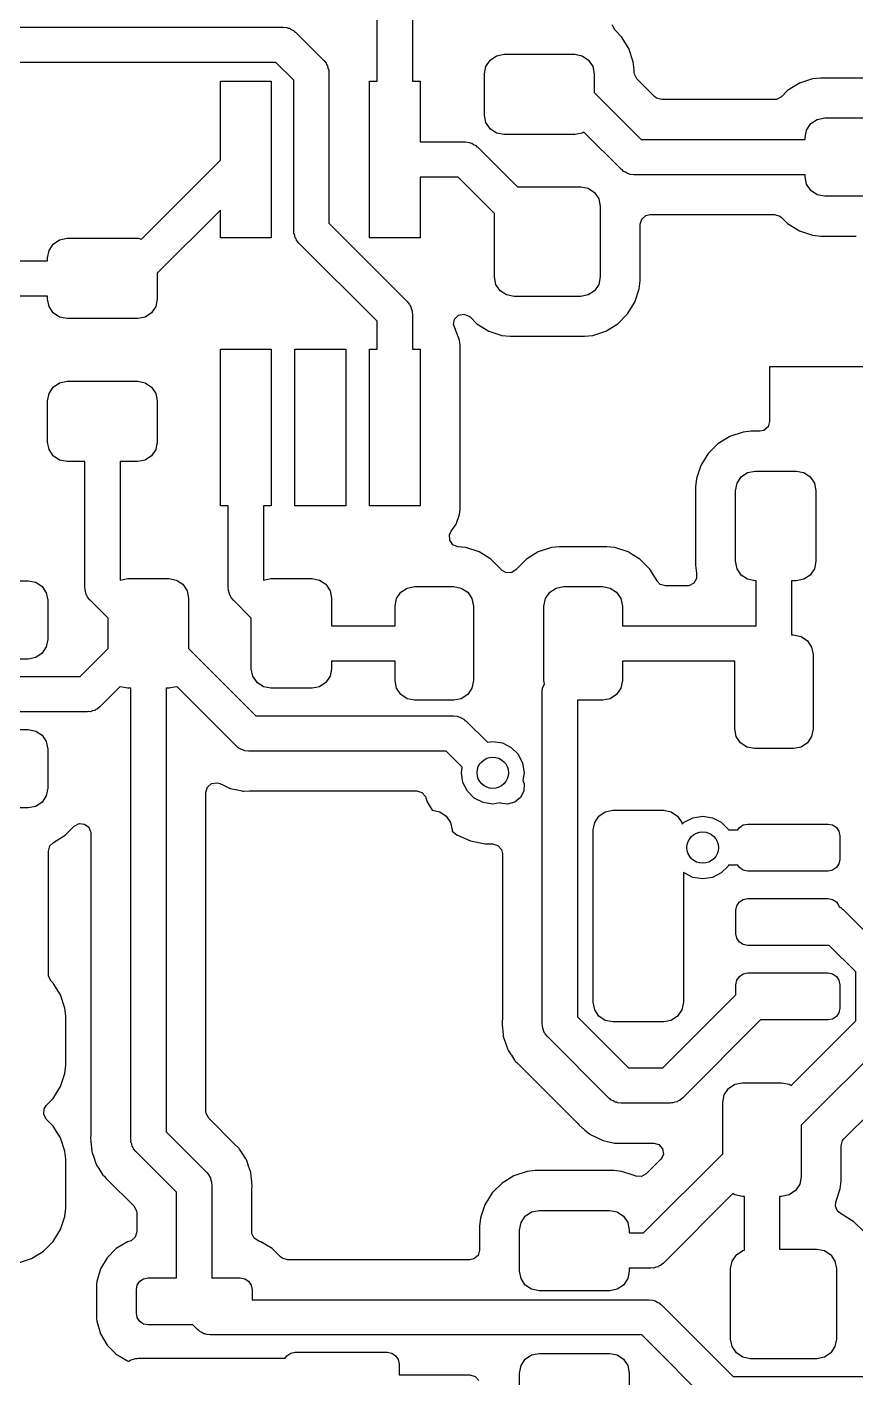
# Model space of a CAD drawing. Extents: x 0.23 to 2.97, y 0.23 to 2.17.
# Drawn here: x 1.662 to 2.078, y 0.787 to 1.466 of the extents above; entities that cross this region are included whole.
import ezdxf

# ---------------------------------------------------------------- set-up
doc = ezdxf.new("R2010")
doc.units = 0
doc.header["$MEASUREMENT"] = 0
doc.layers.add('BLACK', color=7, linetype='CONTINUOUS')

msp = doc.modelspace()

# ---------------------------------------------------------------- linework, layer by layer
at = {"layer": 'BLACK', "linetype": 'CONTINUOUS'}
for p, q in [((1.83795, 1.43842), (1.83795, 1.47518)), ((1.85567, 1.47558), (1.85567, 1.43842)), ((1.58516, 1.46563), (1.79076, 1.46563)), ((1.79076, 1.46563), (1.7926, 1.46544)), ((1.7926, 1.46544), (1.79324, 1.46516)), ((1.79324, 1.46516), (1.79393, 1.46505)), ((1.95722, 1.46427), (1.9559, 1.46669)), ((1.79393, 1.46505), (1.7949, 1.46441)), ((1.7949, 1.46441), (1.79596, 1.46394)), ((1.79596, 1.46394), (1.79643, 1.46342)), ((1.79643, 1.46342), (1.79702, 1.46304)), ((1.79702, 1.46304), (1.81115, 1.44891)), ((1.96071, 1.46078), (1.95722, 1.46427)), ((1.96437, 1.45484), (1.96071, 1.46078)), ((1.89793, 1.45123), (1.90169, 1.45198)), ((1.90169, 1.45198), (1.93713, 1.45198)), ((1.93713, 1.45198), (1.94089, 1.45123)), ((1.96657, 1.44821), (1.96437, 1.45484)), ((1.78709, 1.44792), (1.58883, 1.44792)), ((1.79603, 1.43897), (1.78709, 1.44792)), ((1.81115, 1.44891), (1.81232, 1.44747)), ((1.81232, 1.44747), (1.81257, 1.44681)), ((1.81257, 1.44681), (1.81298, 1.44624)), ((1.81298, 1.44624), (1.81322, 1.44511)), ((1.81322, 1.44511), (1.81364, 1.44403)), ((1.89185, 1.44213), (1.8926, 1.4459)), ((1.8926, 1.4459), (1.89473, 1.44909)), ((1.89473, 1.44909), (1.89793, 1.45123)), ((1.94089, 1.45123), (1.94409, 1.44909)), ((1.94409, 1.44909), (1.94622, 1.4459)), ((1.94622, 1.4459), (1.94697, 1.44213)), ((1.96685, 1.44544), (1.96657, 1.44821)), ((1.96699, 1.44412), (1.96685, 1.44544)), ((1.75921, 1.39878), (1.75921, 1.43842)), ((1.75921, 1.43842), (1.7848, 1.43842)), ((1.7848, 1.43842), (1.7848, 1.35968)), ((1.79603, 1.36341), (1.79603, 1.43897)), ((1.81364, 1.44403), (1.8136, 1.44333)), ((1.8136, 1.44333), (1.81375, 1.44264)), ((1.81375, 1.44264), (1.81375, 1.36708)), ((1.83402, 1.35968), (1.83402, 1.43842)), ((1.83402, 1.43842), (1.83795, 1.43842)), ((1.85567, 1.43842), (1.85961, 1.43842)), ((1.85961, 1.43842), (1.85961, 1.40791)), ((1.89185, 1.42146), (1.89185, 1.44213)), ((1.94697, 1.44213), (1.94697, 1.43271)), ((1.96699, 1.44303), (1.96699, 1.44412)), ((1.96699, 1.44412), (1.96699, 1.44412)), ((1.9671, 1.44199), (1.96699, 1.44303)), ((1.96842, 1.43958), (1.9671, 1.44199)), ((1.97736, 1.43063), (1.96842, 1.43958)), ((2.05663, 1.43961), (2.05, 1.43741)), ((2.06072, 1.44003), (2.05663, 1.43961)), ((2.1021, 1.44003), (2.06072, 1.44003)), ((2.06072, 1.44003), (2.06072, 1.44003)), ((1.94697, 1.43271), (1.9705, 1.40918)), ((2.04406, 1.43375), (2.04094, 1.43063)), ((2.05, 1.43741), (2.04406, 1.43375)), ((2.05, 1.43741), (2.05, 1.43741)), ((1.97818, 1.42998), (1.97736, 1.43063)), ((1.98081, 1.4292), (1.97818, 1.42998)), ((2.03749, 1.4292), (1.98081, 1.4292)), ((2.03853, 1.42931), (2.03749, 1.4292)), ((2.04094, 1.43063), (2.03853, 1.42931)), ((1.8926, 1.4177), (1.89185, 1.42146)), ((1.89473, 1.4145), (1.8926, 1.4177)), ((2.05575, 1.41713), (2.05894, 1.41926)), ((2.05894, 1.41926), (2.06271, 1.42001)), ((2.06271, 1.42001), (2.10011, 1.42001)), ((1.89793, 1.41237), (1.89473, 1.4145)), ((1.90169, 1.41162), (1.89793, 1.41237)), ((1.93713, 1.41162), (1.90169, 1.41162)), ((1.94089, 1.41237), (1.93713, 1.41162)), ((1.94171, 1.41292), (1.94089, 1.41237)), ((1.96057, 1.39406), (1.94171, 1.41292)), ((2.05287, 1.41017), (2.05362, 1.41393)), ((2.05362, 1.41393), (2.05575, 1.41713)), ((1.85961, 1.40791), (1.88224, 1.40791)), ((1.88224, 1.40791), (1.88408, 1.40771)), ((1.88408, 1.40771), (1.88472, 1.40743)), ((1.88472, 1.40743), (1.88541, 1.40732)), ((1.88541, 1.40732), (1.88638, 1.40669)), ((1.88638, 1.40669), (1.88744, 1.40621)), ((1.88744, 1.40621), (1.88791, 1.40569)), ((1.88791, 1.40569), (1.8885, 1.40531)), ((1.8885, 1.40531), (1.90838, 1.38543)), ((1.9705, 1.40918), (2.05287, 1.40918)), ((2.05287, 1.40918), (2.05287, 1.41017)), ((1.71959, 1.35916), (1.75921, 1.39878)), ((1.96115, 1.39368), (1.96057, 1.39406)), ((1.96162, 1.39316), (1.96115, 1.39368)), ((1.96268, 1.39268), (1.96162, 1.39316)), ((1.96366, 1.39205), (1.96268, 1.39268)), ((1.96435, 1.39194), (1.96366, 1.39205)), ((1.96499, 1.39166), (1.96435, 1.39194)), ((1.96683, 1.39146), (1.96499, 1.39166)), ((2.05287, 1.39146), (1.96683, 1.39146)), ((2.05287, 1.39048), (2.05287, 1.39146)), ((2.05362, 1.38671), (2.05287, 1.39048)), ((1.87857, 1.39019), (1.85961, 1.39019)), ((1.85961, 1.39019), (1.85961, 1.35968)), ((1.89683, 1.37192), (1.87857, 1.39019)), ((1.90838, 1.38543), (1.94014, 1.38543)), ((1.94014, 1.38543), (1.94391, 1.38468)), ((1.94391, 1.38468), (1.9471, 1.38255)), ((2.05575, 1.38352), (2.05362, 1.38671)), ((1.9471, 1.38255), (1.94924, 1.37936)), ((1.94924, 1.37936), (1.94998, 1.37559)), ((2.05894, 1.38139), (2.05575, 1.38352)), ((2.06271, 1.38064), (2.05894, 1.38139)), ((2.08857, 1.38064), (2.06271, 1.38064)), ((1.75921, 1.37372), (1.72756, 1.34207)), ((1.75921, 1.35968), (1.75921, 1.37372)), ((1.89683, 1.34016), (1.89683, 1.37192)), ((1.94998, 1.37559), (1.94998, 1.34016)), ((1.97078, 1.3692), (1.97286, 1.371)), ((1.97286, 1.371), (1.97489, 1.37144)), ((1.97489, 1.37144), (2.03749, 1.37144)), ((2.03749, 1.37144), (2.04013, 1.37067)), ((2.04013, 1.37067), (2.04094, 1.37001)), ((1.79618, 1.36272), (1.79603, 1.36341)), ((1.81375, 1.36708), (1.85307, 1.32775)), ((1.97, 1.36656), (1.97078, 1.3692)), ((1.97, 1.33817), (1.97, 1.36656)), ((2.04094, 1.37001), (2.04406, 1.3669)), ((2.04406, 1.3669), (2.05, 1.36323)), ((1.67319, 1.35345), (1.67532, 1.35664)), ((1.67532, 1.35664), (1.67852, 1.35878)), ((1.67852, 1.35878), (1.68228, 1.35953)), ((1.68228, 1.35953), (1.71772, 1.35953)), ((1.71772, 1.35953), (1.71959, 1.35916)), ((1.7848, 1.35968), (1.75921, 1.35968)), ((1.79614, 1.36202), (1.79618, 1.36272)), ((1.79656, 1.36094), (1.79614, 1.36202)), ((1.7968, 1.35981), (1.79656, 1.36094)), ((1.79721, 1.35924), (1.7968, 1.35981)), ((1.79746, 1.35858), (1.79721, 1.35924)), ((1.79863, 1.35715), (1.79746, 1.35858)), ((1.83795, 1.31782), (1.79863, 1.35715)), ((1.85961, 1.35968), (1.83402, 1.35968)), ((2.05, 1.36323), (2.05663, 1.36104)), ((2.05663, 1.36104), (2.06072, 1.36062)), ((2.06072, 1.36062), (2.0785, 1.36062)), ((1.67244, 1.34969), (1.67319, 1.35345)), ((1.64556, 1.34821), (1.67244, 1.34821)), ((1.67244, 1.34821), (1.67244, 1.34969)), ((1.72756, 1.34207), (1.72756, 1.32902)), ((1.89758, 1.33639), (1.89683, 1.34016)), ((1.89972, 1.3332), (1.89758, 1.33639)), ((1.94924, 1.33639), (1.9471, 1.3332)), ((1.94998, 1.34016), (1.94924, 1.33639)), ((1.96959, 1.33408), (1.97, 1.33817)), ((1.67244, 1.33049), (1.64556, 1.33049)), ((1.67244, 1.32902), (1.67244, 1.33049)), ((1.90291, 1.33106), (1.89972, 1.3332)), ((1.90668, 1.33031), (1.90291, 1.33106)), ((1.94014, 1.33031), (1.90668, 1.33031)), ((1.94391, 1.33106), (1.94014, 1.33031)), ((1.9471, 1.3332), (1.94391, 1.33106)), ((1.96739, 1.32745), (1.96959, 1.33408)), ((1.67319, 1.32525), (1.67244, 1.32902)), ((1.67532, 1.32206), (1.67319, 1.32525)), ((1.72681, 1.32525), (1.72468, 1.32206)), ((1.72756, 1.32902), (1.72681, 1.32525)), ((1.85307, 1.32775), (1.85424, 1.32631)), ((1.85424, 1.32631), (1.85449, 1.32566)), ((1.85449, 1.32566), (1.8549, 1.32509)), ((1.8549, 1.32509), (1.85514, 1.32396)), ((1.85514, 1.32396), (1.85556, 1.32287)), ((1.85556, 1.32287), (1.85552, 1.32217)), ((1.96373, 1.32151), (1.96739, 1.32745)), ((1.67852, 1.31992), (1.67532, 1.32206)), ((1.68228, 1.31917), (1.67852, 1.31992)), ((1.71772, 1.31917), (1.68228, 1.31917)), ((1.72148, 1.31992), (1.71772, 1.31917)), ((1.72468, 1.32206), (1.72148, 1.31992)), ((1.83795, 1.30377), (1.83795, 1.31782)), ((1.85552, 1.32217), (1.85567, 1.32149)), ((1.85567, 1.32149), (1.85567, 1.30377)), ((1.87627, 1.31621), (1.87685, 1.3189)), ((1.87723, 1.31363), (1.87627, 1.31621)), ((1.87685, 1.3189), (1.8788, 1.32085)), ((1.8788, 1.32085), (1.88149, 1.32143)), ((1.88149, 1.32143), (1.88406, 1.32047)), ((1.88406, 1.32047), (1.88459, 1.32001)), ((1.88459, 1.32001), (1.88803, 1.31657)), ((1.88803, 1.31657), (1.89397, 1.31291)), ((1.95285, 1.31291), (1.95879, 1.31657)), ((1.95879, 1.31657), (1.96373, 1.32151)), ((1.87736, 1.31346), (1.87723, 1.31363)), ((1.87793, 1.31192), (1.87736, 1.31346)), ((1.8791, 1.30878), (1.87793, 1.31192)), ((1.89397, 1.31291), (1.9006, 1.31071)), ((1.9006, 1.31071), (1.90469, 1.3103)), ((1.90469, 1.3103), (1.94213, 1.3103)), ((1.94213, 1.3103), (1.94622, 1.31071)), ((1.94622, 1.31071), (1.95285, 1.31291)), ((1.75921, 1.22503), (1.75921, 1.30377)), ((1.75921, 1.30377), (1.7848, 1.30377)), ((1.7848, 1.30377), (1.7848, 1.22503)), ((1.79661, 1.22503), (1.79661, 1.30377)), ((1.79661, 1.30377), (1.8222, 1.30377)), ((1.8222, 1.30377), (1.8222, 1.22503)), ((1.83402, 1.22503), (1.83402, 1.30377)), ((1.83402, 1.30377), (1.83795, 1.30377)), ((1.85567, 1.30377), (1.85961, 1.30377)), ((1.85961, 1.30377), (1.85961, 1.22503)), ((1.87937, 1.30807), (1.8791, 1.30878)), ((1.87944, 1.3074), (1.87937, 1.30807)), ((1.87963, 1.30569), (1.87944, 1.3074)), ((1.87963, 1.22312), (1.87963, 1.30569)), ((1.87963, 1.30569), (1.87963, 1.30569)), ((2.17, 1.295), (2.035, 1.295)), ((2.035, 1.295), (2.035, 1.26746)), ((1.67319, 1.2816), (1.67532, 1.28479)), ((1.67532, 1.28479), (1.67852, 1.28693)), ((1.67852, 1.28693), (1.68228, 1.28768)), ((1.68228, 1.28768), (1.71772, 1.28768)), ((1.71772, 1.28768), (1.72148, 1.28693)), ((1.72148, 1.28693), (1.72468, 1.28479)), ((1.72468, 1.28479), (1.72681, 1.2816)), ((1.67244, 1.27783), (1.67319, 1.2816)), ((1.67244, 1.25717), (1.67244, 1.27783)), ((1.72681, 1.2816), (1.72756, 1.27783)), ((1.72756, 1.27783), (1.72756, 1.25717)), ((2.02166, 1.26216), (2.01503, 1.25997)), ((2.02575, 1.26258), (2.02166, 1.26216)), ((2.03012, 1.26258), (2.02575, 1.26258)), ((2.02575, 1.26258), (2.02575, 1.26258)), ((2.03215, 1.26302), (2.03012, 1.26258)), ((2.03423, 1.26482), (2.03215, 1.26302)), ((2.035, 1.26746), (2.03423, 1.26482)), ((1.67319, 1.2534), (1.67244, 1.25717)), ((1.72756, 1.25717), (1.72681, 1.2534)), ((2.00909, 1.2563), (2.00416, 1.25136)), ((2.01503, 1.25997), (2.00909, 1.2563)), ((2.01503, 1.25997), (2.01503, 1.25997)), ((1.67532, 1.25021), (1.67319, 1.2534)), ((1.67852, 1.24807), (1.67532, 1.25021)), ((1.68228, 1.24732), (1.67852, 1.24807)), ((1.72148, 1.24807), (1.71772, 1.24732)), ((1.72468, 1.25021), (1.72148, 1.24807)), ((1.72681, 1.2534), (1.72468, 1.25021)), ((2.00416, 1.25136), (2.00049, 1.24542)), ((1.69114, 1.24732), (1.68228, 1.24732)), ((1.69114, 1.18407), (1.69114, 1.24732)), ((1.71772, 1.24732), (1.70886, 1.24732)), ((1.70886, 1.24732), (1.70886, 1.18774)), ((2.00049, 1.24542), (1.9983, 1.2388)), ((2.00049, 1.24542), (2.00049, 1.24542)), ((2.02078, 1.23968), (2.02397, 1.24181)), ((2.02397, 1.24181), (2.02774, 1.24256)), ((2.02774, 1.24256), (2.04841, 1.24256)), ((2.04841, 1.24256), (2.05218, 1.24181)), ((2.05218, 1.24181), (2.05537, 1.23968)), ((1.9983, 1.2388), (1.99788, 1.23471)), ((1.99788, 1.23471), (1.99788, 1.19529)), ((2.0179, 1.23272), (2.01865, 1.23648)), ((2.01865, 1.23648), (2.02078, 1.23968)), ((2.05537, 1.23968), (2.0575, 1.23648)), ((2.0575, 1.23648), (2.05825, 1.23272)), ((2.0179, 1.19728), (2.0179, 1.23272)), ((2.05825, 1.23272), (2.05825, 1.19728)), ((1.76315, 1.22503), (1.75921, 1.22503)), ((1.76315, 1.18392), (1.76315, 1.22503)), ((1.7848, 1.22503), (1.78087, 1.22503)), ((1.78087, 1.22503), (1.78087, 1.18782)), ((1.8222, 1.22503), (1.79661, 1.22503)), ((1.85961, 1.22503), (1.83402, 1.22503)), ((1.87937, 1.22073), (1.87953, 1.22226)), ((1.87953, 1.22226), (1.87963, 1.22312)), ((1.87963, 1.22312), (1.87963, 1.22312)), ((1.87511, 1.21234), (1.87736, 1.21534)), ((1.87736, 1.21534), (1.87757, 1.2159)), ((1.87736, 1.21534), (1.87736, 1.21534)), ((1.87757, 1.2159), (1.87937, 1.22073)), ((1.87428, 1.21059), (1.87511, 1.21234)), ((1.87439, 1.20784), (1.87428, 1.21059)), ((1.87598, 1.20559), (1.87439, 1.20784)), ((1.87852, 1.20455), (1.87598, 1.20559)), ((1.88252, 1.20415), (1.87852, 1.20455)), ((1.88915, 1.20195), (1.88252, 1.20415)), ((1.89127, 1.20064), (1.88915, 1.20195)), ((1.88915, 1.20195), (1.88915, 1.20195)), ((1.89509, 1.19828), (1.89127, 1.20064)), ((1.91885, 1.20195), (1.91291, 1.19828)), ((1.92548, 1.20415), (1.91885, 1.20195)), ((1.91885, 1.20195), (1.91885, 1.20195)), ((1.92957, 1.20456), (1.92548, 1.20415)), ((1.95323, 1.20456), (1.92957, 1.20456)), ((1.92957, 1.20456), (1.92957, 1.20456)), ((1.95732, 1.20415), (1.95323, 1.20456)), ((1.96395, 1.20195), (1.95732, 1.20415)), ((1.96608, 1.20064), (1.96395, 1.20195)), ((1.96395, 1.20195), (1.96395, 1.20195)), ((1.96989, 1.19828), (1.96608, 1.20064)), ((1.90002, 1.19335), (1.89509, 1.19828)), ((1.91291, 1.19828), (1.90798, 1.19335)), ((1.97483, 1.19335), (1.96989, 1.19828)), ((1.99788, 1.19529), (1.99788, 1.19529)), ((1.99788, 1.19529), (1.9983, 1.1912)), ((2.01865, 1.19352), (2.0179, 1.19728)), ((2.05825, 1.19728), (2.0575, 1.19352)), ((1.65286, 1.18751), (1.6627, 1.18751)), ((1.6627, 1.18751), (1.66647, 1.18676)), ((1.70886, 1.18774), (1.70897, 1.18781)), ((1.70886, 1.18774), (1.70886, 1.18774)), ((1.70897, 1.18781), (1.71274, 1.18856)), ((1.71274, 1.18856), (1.73341, 1.18856)), ((1.73341, 1.18856), (1.73718, 1.18781)), ((1.73718, 1.18781), (1.74037, 1.18568)), ((1.78087, 1.18782), (1.78459, 1.18856)), ((1.78459, 1.18856), (1.80526, 1.18856)), ((1.80526, 1.18856), (1.80903, 1.18781)), ((1.80903, 1.18781), (1.81222, 1.18568)), ((1.90017, 1.19316), (1.90002, 1.19335)), ((1.90002, 1.19335), (1.90002, 1.19335)), ((1.90046, 1.19283), (1.90017, 1.19316)), ((1.90284, 1.19145), (1.90046, 1.19283)), ((1.90558, 1.19157), (1.90284, 1.19145)), ((1.90783, 1.19316), (1.90558, 1.19157)), ((1.90798, 1.19335), (1.90783, 1.19316)), ((1.97849, 1.18741), (1.97483, 1.19335)), ((1.97862, 1.1872), (1.97849, 1.18741)), ((1.97849, 1.18741), (1.97849, 1.18741)), ((1.98014, 1.18565), (1.97862, 1.1872)), ((1.99836, 1.18855), (1.99695, 1.18618)), ((1.99835, 1.19094), (1.99828, 1.19093)), ((1.99828, 1.19093), (1.99836, 1.18855)), ((1.9983, 1.1912), (1.99835, 1.19094)), ((2.02078, 1.19032), (2.01865, 1.19352)), ((2.02397, 1.18819), (2.02078, 1.19032)), ((2.02774, 1.18744), (2.02397, 1.18819)), ((2.02833, 1.18744), (2.02774, 1.18744)), ((2.02833, 1.16486), (2.02833, 1.18744)), ((2.04841, 1.18744), (2.04605, 1.18744)), ((2.04605, 1.18744), (2.04605, 1.16024)), ((2.05218, 1.18819), (2.04841, 1.18744)), ((2.05537, 1.19032), (2.05218, 1.18819)), ((2.0575, 1.19352), (2.05537, 1.19032)), ((1.66647, 1.18676), (1.66966, 1.18463)), ((1.66966, 1.18463), (1.67179, 1.18144)), ((1.67179, 1.18144), (1.67254, 1.17767)), ((1.69129, 1.18339), (1.69114, 1.18407)), ((1.69125, 1.18269), (1.69129, 1.18339)), ((1.69167, 1.18161), (1.69125, 1.18269)), ((1.69191, 1.18047), (1.69167, 1.18161)), ((1.69232, 1.1799), (1.69191, 1.18047)), ((1.74037, 1.18568), (1.7425, 1.18248)), ((1.7425, 1.18248), (1.74325, 1.17872)), ((1.7633, 1.18323), (1.76315, 1.18392)), ((1.76326, 1.18253), (1.7633, 1.18323)), ((1.76367, 1.18145), (1.76326, 1.18253)), ((1.76392, 1.18031), (1.76367, 1.18145)), ((1.76433, 1.17975), (1.76392, 1.18031)), ((1.81222, 1.18568), (1.81435, 1.18248)), ((1.81435, 1.18248), (1.8151, 1.17872)), ((1.84766, 1.17847), (1.8498, 1.18166)), ((1.8498, 1.18166), (1.85299, 1.18379)), ((1.85299, 1.18379), (1.85676, 1.18454)), ((1.85676, 1.18454), (1.87644, 1.18454)), ((1.87644, 1.18454), (1.88021, 1.18379)), ((1.88021, 1.18379), (1.8834, 1.18166)), ((1.8834, 1.18166), (1.88553, 1.17847)), ((1.92247, 1.17847), (1.9246, 1.18166)), ((1.9246, 1.18166), (1.92779, 1.18379)), ((1.92779, 1.18379), (1.93156, 1.18454)), ((1.93156, 1.18454), (1.95124, 1.18454)), ((1.95124, 1.18454), (1.95501, 1.18379)), ((1.95501, 1.18379), (1.9582, 1.18166)), ((1.9582, 1.18166), (1.96034, 1.17847)), ((1.98278, 1.18488), (1.98014, 1.18565)), ((1.99363, 1.18488), (1.98278, 1.18488)), ((1.99449, 1.18495), (1.99363, 1.18488)), ((1.99695, 1.18618), (1.99449, 1.18495)), ((1.67254, 1.17767), (1.67254, 1.15798)), ((1.69257, 1.17925), (1.69232, 1.1799)), ((1.69374, 1.17781), (1.69257, 1.17925)), ((1.7029, 1.16865), (1.69374, 1.17781)), ((1.74325, 1.17872), (1.74325, 1.15335)), ((1.76458, 1.17909), (1.76433, 1.17975)), ((1.76574, 1.17765), (1.76458, 1.17909)), ((1.77475, 1.16865), (1.76574, 1.17765)), ((1.8151, 1.17872), (1.8151, 1.16486)), ((1.84691, 1.1747), (1.84766, 1.17847)), ((1.84691, 1.16486), (1.84691, 1.1747)), ((1.88553, 1.17847), (1.88628, 1.1747)), ((1.88628, 1.1747), (1.88628, 1.1373)), ((1.92172, 1.1747), (1.92247, 1.17847)), ((1.92172, 1.1373), (1.92172, 1.1747)), ((1.96034, 1.17847), (1.96109, 1.1747)), ((1.96109, 1.1747), (1.96109, 1.16486)), ((1.7029, 1.15335), (1.7029, 1.16865)), ((1.77475, 1.14328), (1.77475, 1.16865)), ((1.8151, 1.16486), (1.84691, 1.16486)), ((1.96109, 1.16486), (2.02833, 1.16486)), ((2.04605, 1.16024), (2.04703, 1.16024)), ((2.04703, 1.16024), (2.0508, 1.15949)), ((1.67179, 1.15422), (1.66966, 1.15102)), ((1.67254, 1.15798), (1.67179, 1.15422)), ((1.68883, 1.13928), (1.7029, 1.15335)), ((1.74325, 1.15335), (1.77702, 1.11958)), ((2.0508, 1.15949), (2.05399, 1.15736)), ((2.05399, 1.15736), (2.05612, 1.15417)), ((2.05612, 1.15417), (2.05687, 1.1504)), ((1.6627, 1.14814), (1.6253, 1.14814)), ((1.66647, 1.14889), (1.6627, 1.14814)), ((1.66966, 1.15102), (1.66647, 1.14889)), ((1.84691, 1.14714), (1.8151, 1.14714)), ((1.8151, 1.14714), (1.8151, 1.14328)), ((1.84691, 1.1373), (1.84691, 1.14714)), ((2.0175, 1.14714), (1.96109, 1.14714)), ((1.96109, 1.14714), (1.96109, 1.1373)), ((2.0175, 1.113), (2.0175, 1.14714)), ((2.05687, 1.1504), (2.05687, 1.113)), ((1.7755, 1.13952), (1.77475, 1.14328)), ((1.77763, 1.13632), (1.7755, 1.13952)), ((1.81435, 1.13952), (1.81222, 1.13632)), ((1.8151, 1.14328), (1.81435, 1.13952)), ((1.58609, 1.13928), (1.68883, 1.13928)), ((1.70886, 1.13426), (1.69876, 1.12416)), ((1.70897, 1.13419), (1.70886, 1.13426)), ((1.71274, 1.13344), (1.70897, 1.13419)), ((1.71422, 1.13344), (1.71274, 1.13344)), ((1.71422, 0.906925), (1.71422, 1.13344)), ((1.73341, 1.13344), (1.73193, 1.13344)), ((1.73193, 1.13344), (1.73193, 0.910594)), ((1.73718, 1.13419), (1.73341, 1.13344)), ((1.73728, 1.13426), (1.73718, 1.13419)), ((1.76709, 1.10446), (1.73728, 1.13426)), ((1.78082, 1.13419), (1.77763, 1.13632)), ((1.78459, 1.13344), (1.78082, 1.13419)), ((1.80526, 1.13344), (1.78459, 1.13344)), ((1.80903, 1.13419), (1.80526, 1.13344)), ((1.81222, 1.13632), (1.80903, 1.13419)), ((1.84766, 1.13353), (1.84691, 1.1373)), ((1.8498, 1.13034), (1.84766, 1.13353)), ((1.88553, 1.13353), (1.8834, 1.13034)), ((1.88628, 1.1373), (1.88553, 1.13353)), ((1.92084, 1.1317), (1.92104, 1.13354)), ((1.92104, 1.13354), (1.92202, 1.13576)), ((1.92202, 1.13576), (1.92172, 1.1373)), ((1.96034, 1.13353), (1.9582, 1.13034)), ((1.96109, 1.1373), (1.96034, 1.13353)), ((1.85299, 1.12821), (1.8498, 1.13034)), ((1.85676, 1.12746), (1.85299, 1.12821)), ((1.87644, 1.12746), (1.85676, 1.12746)), ((1.88021, 1.12821), (1.87644, 1.12746)), ((1.8834, 1.13034), (1.88021, 1.12821)), ((1.92084, 0.964685), (1.92084, 1.1317)), ((1.95124, 1.12746), (1.93856, 1.12746)), ((1.93856, 1.12746), (1.93856, 0.968354)), ((1.95501, 1.12821), (1.95124, 1.12746)), ((1.9582, 1.13034), (1.95501, 1.12821)), ((1.6925, 1.12157), (1.58609, 1.12157)), ((1.69319, 1.12171), (1.6925, 1.12157)), ((1.69389, 1.12168), (1.69319, 1.12171)), ((1.69497, 1.12209), (1.69389, 1.12168)), ((1.6961, 1.12233), (1.69497, 1.12209)), ((1.69667, 1.12274), (1.6961, 1.12233)), ((1.69732, 1.123), (1.69667, 1.12274)), ((1.69876, 1.12416), (1.69732, 1.123)), ((1.77702, 1.11958), (1.87635, 1.11958)), ((1.87635, 1.11958), (1.87819, 1.11939)), ((1.87819, 1.11939), (1.87883, 1.1191)), ((1.6253, 1.11271), (1.6627, 1.11271)), ((1.6627, 1.11271), (1.66647, 1.11196)), ((1.87883, 1.1191), (1.87952, 1.11899)), ((1.87952, 1.11899), (1.88049, 1.11836)), ((1.88049, 1.11836), (1.88155, 1.11789)), ((1.88155, 1.11789), (1.88202, 1.11737)), ((1.88202, 1.11737), (1.88261, 1.11699)), ((1.88261, 1.11699), (1.89328, 1.10632)), ((2.01825, 1.10923), (2.0175, 1.113)), ((2.05687, 1.113), (2.05612, 1.10923)), ((1.66647, 1.11196), (1.66966, 1.10983)), ((1.66966, 1.10983), (1.67179, 1.10663)), ((1.67179, 1.10663), (1.67254, 1.10287)), ((1.89328, 1.10632), (1.896, 1.10675)), ((1.896, 1.10675), (1.90087, 1.10598)), ((1.90087, 1.10598), (1.90526, 1.10374)), ((2.02039, 1.10604), (2.01825, 1.10923)), ((2.02358, 1.10391), (2.02039, 1.10604)), ((2.05399, 1.10604), (2.0508, 1.10391)), ((2.05612, 1.10923), (2.05399, 1.10604)), ((1.67254, 1.10287), (1.67254, 1.08318)), ((1.76767, 1.10408), (1.76709, 1.10446)), ((1.76814, 1.10356), (1.76767, 1.10408)), ((1.7692, 1.10309), (1.76814, 1.10356)), ((1.77018, 1.10245), (1.7692, 1.10309)), ((1.77087, 1.10234), (1.77018, 1.10245)), ((1.77151, 1.10206), (1.77087, 1.10234)), ((1.77335, 1.10187), (1.77151, 1.10206)), ((1.87268, 1.10187), (1.77335, 1.10187)), ((1.8807, 1.09384), (1.87268, 1.10187)), ((1.90526, 1.10374), (1.90874, 1.10026)), ((1.90874, 1.10026), (1.91098, 1.09587)), ((2.02735, 1.10316), (2.02358, 1.10391)), ((2.04703, 1.10316), (2.02735, 1.10316)), ((2.0508, 1.10391), (2.04703, 1.10316)), ((1.88025, 1.091), (1.8807, 1.09384)), ((1.91098, 1.09587), (1.91175, 1.091)), ((1.75273, 1.08382), (1.75481, 1.08562)), ((1.75481, 1.08562), (1.75753, 1.08601)), ((1.75753, 1.08601), (1.7589, 1.0856)), ((1.7589, 1.0856), (1.76077, 1.08473)), ((1.88102, 1.08613), (1.88025, 1.091)), ((1.88326, 1.08174), (1.88102, 1.08613)), ((1.91175, 1.091), (1.91113, 1.08708)), ((1.91113, 1.08708), (1.91175, 1.08546)), ((1.91175, 1.08546), (1.91156, 1.08178)), ((1.67179, 1.07941), (1.66966, 1.07622)), ((1.67254, 1.08318), (1.67179, 1.07941)), ((1.75195, 1.08118), (1.75273, 1.08382)), ((1.75195, 0.920909), (1.75195, 1.08118)), ((1.76077, 1.08473), (1.76341, 1.0834)), ((1.76341, 1.0834), (1.76341, 1.0834)), ((1.76341, 1.0834), (1.76367, 1.08331)), ((1.76367, 1.08331), (1.76367, 1.0833)), ((1.76367, 1.0833), (1.76393, 1.08321)), ((1.76393, 1.08321), (1.76394, 1.08322)), ((1.76394, 1.08322), (1.76421, 1.08313)), ((1.76421, 1.08313), (1.76421, 1.08313)), ((1.76421, 1.08313), (1.76421, 1.08313)), ((1.76421, 1.08313), (1.76683, 1.08258)), ((1.76683, 1.08258), (1.7671, 1.08253)), ((1.7671, 1.08253), (1.76998, 1.08185)), ((1.76998, 1.08185), (1.77026, 1.08181)), ((1.77026, 1.08181), (1.77026, 1.08181)), ((1.77026, 1.08181), (1.77053, 1.08178)), ((1.77053, 1.08178), (1.77053, 1.08179)), ((1.77053, 1.08179), (1.77082, 1.08176)), ((1.77082, 1.08176), (1.77377, 1.08185)), ((1.77082, 1.08176), (1.77082, 1.08176)), ((1.77082, 1.08176), (1.77082, 1.08176)), ((1.77377, 1.08185), (1.85782, 1.08185)), ((1.85782, 1.08185), (1.86046, 1.08107)), ((1.86046, 1.08107), (1.86226, 1.07899)), ((1.86226, 1.07899), (1.86246, 1.07847)), ((1.86246, 1.07847), (1.86314, 1.07637)), ((1.88674, 1.07826), (1.88326, 1.08174)), ((1.90988, 1.0785), (1.90702, 1.07618)), ((1.91156, 1.08178), (1.90988, 1.0785)), ((1.6627, 1.07334), (1.65286, 1.07334)), ((1.66647, 1.07409), (1.6627, 1.07334)), ((1.66966, 1.07622), (1.66647, 1.07409)), ((1.86314, 1.07637), (1.86314, 1.07637)), ((1.86314, 1.07637), (1.86558, 1.07215)), ((1.86558, 1.07215), (1.86572, 1.07215)), ((1.86572, 1.07215), (1.86949, 1.0714)), ((1.89113, 1.07602), (1.88674, 1.07826)), ((1.896, 1.07525), (1.89113, 1.07602)), ((1.89975, 1.07585), (1.896, 1.07525)), ((1.89983, 1.0758), (1.89975, 1.07585)), ((1.90346, 1.07522), (1.89983, 1.0758)), ((1.90702, 1.07618), (1.90346, 1.07522)), ((1.95251, 1.0714), (1.95628, 1.07215)), ((1.95628, 1.07215), (1.98187, 1.07215)), ((1.98187, 1.07215), (1.98563, 1.0714)), ((1.68586, 1.06411), (1.68828, 1.06543)), ((1.68828, 1.06543), (1.69102, 1.06523)), ((1.69102, 1.06523), (1.69322, 1.06359)), ((1.86949, 1.0714), (1.87268, 1.06927)), ((1.87268, 1.06927), (1.87482, 1.06607)), ((1.87482, 1.06607), (1.87557, 1.06231)), ((1.94643, 1.06231), (1.94718, 1.06607)), ((1.94718, 1.06607), (1.94932, 1.06927)), ((1.94932, 1.06927), (1.95251, 1.0714)), ((1.98563, 1.0714), (1.98883, 1.06927)), ((1.98883, 1.06927), (1.99096, 1.06607)), ((1.99096, 1.06607), (1.99114, 1.06514)), ((1.99114, 1.06514), (1.99215, 1.06614)), ((1.99215, 1.06614), (1.99654, 1.06838)), ((1.99654, 1.06838), (2.0014, 1.06915)), ((2.0014, 1.06915), (2.00627, 1.06838)), ((2.00627, 1.06838), (2.01066, 1.06614)), ((2.01066, 1.06614), (2.01414, 1.06266)), ((2.02178, 1.06476), (2.02404, 1.06521)), ((2.02404, 1.06521), (2.06439, 1.06521)), ((2.06439, 1.06521), (2.06665, 1.06476)), ((1.67541, 1.05593), (1.68135, 1.0596)), ((1.68135, 1.0596), (1.68586, 1.06411)), ((1.69322, 1.06359), (1.69418, 1.06101)), ((1.69418, 1.06101), (1.6942, 1.06066)), ((1.6942, 1.06066), (1.6942, 0.909385)), ((1.87557, 1.06231), (1.87557, 1.06163)), ((1.87557, 1.06163), (1.87802, 1.05985)), ((1.87802, 1.05985), (1.88489, 1.0568)), ((1.94643, 0.975693), (1.94643, 1.06231)), ((2.01414, 1.06266), (2.01434, 1.06226)), ((2.01434, 1.06226), (2.01905, 1.06226)), ((2.01905, 1.06226), (2.01986, 1.06348)), ((2.01986, 1.06348), (2.02178, 1.06476)), ((2.06665, 1.06476), (2.06857, 1.06348)), ((2.06857, 1.06348), (2.06985, 1.06157)), ((2.06985, 1.06157), (2.0703, 1.05931)), ((2.0703, 1.05931), (2.0703, 1.0475)), ((1.67288, 1.05165), (1.67365, 1.05429)), ((1.67288, 0.989777), (1.67288, 1.05165)), ((1.67365, 1.05429), (1.6752, 1.0558)), ((1.6752, 1.0558), (1.67541, 1.05593)), ((1.67541, 1.05593), (1.67541, 1.05593)), ((1.88489, 1.0568), (1.89224, 1.05523)), ((1.89224, 1.05523), (1.89594, 1.05523)), ((1.89594, 1.05523), (1.89858, 1.05446)), ((1.89858, 1.05446), (1.90038, 1.05238)), ((1.90038, 1.05238), (1.90082, 1.05035)), ((1.90082, 1.05035), (1.90082, 0.967145)), ((2.01434, 1.04454), (2.01414, 1.04415)), ((2.01905, 1.04454), (2.01434, 1.04454)), ((2.01986, 1.04332), (2.01905, 1.04454)), ((2.06985, 1.04524), (2.06857, 1.04332)), ((2.0703, 1.0475), (2.06985, 1.04524)), ((1.99215, 1.04066), (1.99171, 1.0411)), ((1.99171, 1.0411), (1.99171, 0.975693)), ((1.99654, 1.03842), (1.99215, 1.04066)), ((2.0014, 1.03765), (1.99654, 1.03842)), ((2.00627, 1.03842), (2.0014, 1.03765)), ((2.01066, 1.04066), (2.00627, 1.03842)), ((2.01414, 1.04415), (2.01066, 1.04066)), ((2.02178, 1.04204), (2.01986, 1.04332)), ((2.02404, 1.04159), (2.02178, 1.04204)), ((2.06439, 1.04159), (2.02404, 1.04159)), ((2.06665, 1.04204), (2.06439, 1.04159)), ((2.06857, 1.04332), (2.06665, 1.04204)), ((2.01858, 1.02417), (2.01986, 1.02608)), ((2.01986, 1.02608), (2.02178, 1.02736)), ((2.02178, 1.02736), (2.02404, 1.02781)), ((2.02404, 1.02781), (2.06439, 1.02781)), ((2.06439, 1.02781), (2.06665, 1.02736)), ((2.06665, 1.02736), (2.06857, 1.02608)), ((2.06857, 1.02608), (2.06985, 1.02417)), ((2.01813, 1.02191), (2.01858, 1.02417)), ((2.01813, 1.01009), (2.01813, 1.02191)), ((2.06985, 1.02417), (2.06996, 1.02361)), ((2.06996, 1.02361), (2.07095, 1.02317)), ((2.07095, 1.02317), (2.07142, 1.02265)), ((2.07142, 1.02265), (2.07201, 1.02226)), ((2.07201, 1.02226), (2.09339, 1.00088)), ((2.01858, 1.00783), (2.01813, 1.01009)), ((2.01986, 1.00592), (2.01858, 1.00783)), ((2.02178, 1.00464), (2.01986, 1.00592)), ((2.02404, 1.00419), (2.02178, 1.00464)), ((2.06439, 1.00419), (2.02404, 1.00419)), ((2.06493, 1.00429), (2.06439, 1.00419)), ((2.07827, 0.990949), (2.06493, 1.00429)), ((2.02178, 0.98996), (2.02404, 0.990409)), ((2.02404, 0.990409), (2.06439, 0.990409)), ((2.06439, 0.990409), (2.06665, 0.98996)), ((2.07827, 0.966311), (2.07827, 0.990949)), ((1.67299, 0.98874), (1.67288, 0.989777)), ((1.67431, 0.986325), (1.67299, 0.98874)), ((1.6753, 0.985333), (1.67431, 0.986325)), ((1.67897, 0.979391), (1.6753, 0.985333)), ((2.01813, 0.984504), (2.01858, 0.986764)), ((2.01813, 0.979496), (2.01813, 0.984504)), ((2.01858, 0.986764), (2.01986, 0.98868)), ((2.01986, 0.98868), (2.02178, 0.98996)), ((2.06665, 0.98996), (2.06857, 0.98868)), ((2.06857, 0.98868), (2.06985, 0.986764)), ((2.06985, 0.986764), (2.0703, 0.984504)), ((2.0703, 0.984504), (2.0703, 0.972693)), ((1.68116, 0.972765), (1.67897, 0.979391)), ((1.98133, 0.942693), (2.01813, 0.979496)), ((1.68158, 0.968675), (1.68116, 0.972765)), ((1.94718, 0.971926), (1.94643, 0.975693)), ((1.94932, 0.968733), (1.94718, 0.971926)), ((1.99096, 0.971926), (1.98883, 0.968733)), ((1.99171, 0.975693), (1.99096, 0.971926)), ((2.06985, 0.970433), (2.06857, 0.968517)), ((2.0703, 0.972693), (2.06985, 0.970433)), ((1.68158, 0.944026), (1.68158, 0.968675)), ((1.90077, 0.966437), (1.90064, 0.965531)), ((1.90064, 0.965531), (1.90078, 0.96394)), ((1.90082, 0.967145), (1.90077, 0.966437)), ((1.90078, 0.96394), (1.9008, 0.963727)), ((1.9008, 0.963727), (1.90081, 0.963531)), ((1.90081, 0.963531), (1.90082, 0.963318)), ((1.90082, 0.963318), (1.90082, 0.963003)), ((1.92099, 0.964), (1.92084, 0.964685)), ((1.92095, 0.963299), (1.92099, 0.964)), ((1.92137, 0.962217), (1.92095, 0.963299)), ((1.93856, 0.968354), (1.96422, 0.942693)), ((1.95251, 0.9666), (1.94932, 0.968733)), ((1.95628, 0.96585), (1.95251, 0.9666)), ((1.98187, 0.96585), (1.95628, 0.96585)), ((1.98563, 0.9666), (1.98187, 0.96585)), ((1.98883, 0.968733), (1.98563, 0.9666)), ((2.03048, 0.966787), (1.99126, 0.927571)), ((2.06439, 0.966787), (2.03048, 0.966787)), ((2.04579, 0.933831), (2.07827, 0.966311)), ((2.06665, 0.967237), (2.06439, 0.966787)), ((2.06857, 0.968517), (2.06665, 0.967237)), ((1.90082, 0.963003), (1.9009, 0.962315)), ((1.9009, 0.962315), (1.90097, 0.961751)), ((1.90097, 0.961751), (1.90123, 0.958806)), ((1.90123, 0.958806), (1.90128, 0.958527)), ((1.90128, 0.958527), (1.90128, 0.958527)), ((1.90128, 0.958527), (1.90134, 0.958256)), ((1.90134, 0.958256), (1.90134, 0.958257)), ((1.90134, 0.958257), (1.90141, 0.95798)), ((1.90141, 0.95798), (1.90141, 0.95798)), ((1.90141, 0.95798), (1.90141, 0.95798)), ((1.90141, 0.95798), (1.9024, 0.955267)), ((1.92161, 0.961082), (1.92137, 0.962217)), ((1.92202, 0.960515), (1.92161, 0.961082)), ((1.92227, 0.959861), (1.92202, 0.960515)), ((1.92344, 0.958421), (1.92227, 0.959861)), ((1.95429, 0.927571), (1.92344, 0.958421)), ((2.09339, 0.956378), (2.05087, 0.913858)), ((1.9024, 0.955267), (1.90242, 0.955203)), ((1.90242, 0.955203), (1.90335, 0.952398)), ((1.90335, 0.952398), (1.90347, 0.95214)), ((1.90347, 0.95214), (1.90347, 0.952139)), ((1.90347, 0.952139), (1.90359, 0.951889)), ((1.90359, 0.951889), (1.90359, 0.95189)), ((1.90359, 0.95189), (1.90372, 0.951637)), ((1.90372, 0.951637), (1.90372, 0.951637)), ((1.90372, 0.951637), (1.90372, 0.951637)), ((1.90372, 0.951637), (1.90513, 0.949496)), ((1.68116, 0.939936), (1.68158, 0.944026)), ((1.90513, 0.949496), (1.90534, 0.949168)), ((1.90534, 0.949168), (1.90689, 0.946652)), ((1.90689, 0.946652), (1.90707, 0.946429)), ((1.90707, 0.946429), (1.90707, 0.946427)), ((1.90707, 0.946427), (1.90724, 0.946212)), ((1.90724, 0.946212), (1.90725, 0.946214)), ((1.90725, 0.946214), (1.90743, 0.945997)), ((1.90743, 0.945997), (1.90743, 0.945996)), ((1.90743, 0.945996), (1.90822, 0.945253)), ((1.90822, 0.945253), (1.90958, 0.943969)), ((1.90958, 0.943969), (1.93839, 0.915154)), ((1.67897, 0.93331), (1.68116, 0.939936)), ((1.96422, 0.942693), (1.98133, 0.942693)), ((1.6753, 0.927368), (1.67897, 0.93331)), ((2.01225, 0.929168), (2.01439, 0.932361)), ((2.01439, 0.932361), (2.01758, 0.934495)), ((2.01758, 0.934495), (2.02135, 0.935244)), ((2.02135, 0.935244), (2.04103, 0.935244)), ((2.04103, 0.935244), (2.0448, 0.934495)), ((2.0448, 0.934495), (2.04579, 0.933831)), ((1.67069, 0.922131), (1.67181, 0.923877)), ((1.67181, 0.923877), (1.67325, 0.925315)), ((1.67325, 0.925315), (1.6753, 0.927368)), ((1.95488, 0.927189), (1.95429, 0.927571)), ((1.95534, 0.926668), (1.95488, 0.927189)), ((1.9564, 0.926196), (1.95534, 0.926668)), ((1.95738, 0.925565), (1.9564, 0.926196)), ((1.95807, 0.925455), (1.95738, 0.925565)), ((1.95871, 0.92517), (1.95807, 0.925455)), ((1.96055, 0.924976), (1.95871, 0.92517)), ((1.985, 0.924976), (1.96055, 0.924976)), ((1.98569, 0.925122), (1.985, 0.924976)), ((1.98639, 0.925085), (1.98569, 0.925122)), ((1.98747, 0.925501), (1.98639, 0.925085)), ((1.9886, 0.925742), (1.98747, 0.925501)), ((1.98917, 0.926154), (1.9886, 0.925742)), ((1.98982, 0.926405), (1.98917, 0.926154)), ((1.99126, 0.927571), (1.98982, 0.926405)), ((2.0115, 0.925402), (2.01225, 0.929168)), ((2.0115, 0.899543), (2.0115, 0.925402)), ((1.67049, 0.919387), (1.67069, 0.922131)), ((1.67181, 0.916973), (1.67049, 0.919387)), ((1.6753, 0.913482), (1.67181, 0.916973)), ((1.75206, 0.919871), (1.75195, 0.920909)), ((1.75338, 0.917457), (1.75206, 0.919871)), ((1.76621, 0.904625), (1.75338, 0.917457)), ((2.07232, 0.906996), (2.08631, 0.920979)), ((1.67897, 0.907541), (1.6753, 0.913482)), ((1.6942, 0.909385), (1.69415, 0.908677)), ((1.73193, 0.910594), (1.75235, 0.890173)), ((1.93839, 0.915154), (1.93886, 0.914617)), ((1.93886, 0.914617), (1.9394, 0.913882)), ((1.9394, 0.913882), (1.94094, 0.912592)), ((1.94094, 0.912592), (1.9411, 0.912448)), ((1.9411, 0.912448), (1.94132, 0.912226)), ((1.94132, 0.912226), (1.94231, 0.911443)), ((1.94231, 0.911443), (1.94457, 0.909543)), ((1.94457, 0.909543), (1.94481, 0.909387)), ((1.94481, 0.909387), (1.94481, 0.909384)), ((1.94481, 0.909384), (1.94504, 0.909235)), ((1.94504, 0.909235), (1.94505, 0.909238)), ((1.94505, 0.909238), (1.94529, 0.909089)), ((1.94529, 0.909089), (1.94529, 0.909089)), ((1.94529, 0.909089), (1.94529, 0.909089)), ((1.94529, 0.909089), (1.94797, 0.90784)), ((2.05087, 0.913858), (2.05087, 0.888)), ((1.68116, 0.900914), (1.67897, 0.907541)), ((1.69415, 0.908677), (1.69401, 0.907771)), ((1.69401, 0.907771), (1.69419, 0.905771)), ((1.69419, 0.905771), (1.6942, 0.905558)), ((1.6942, 0.905558), (1.6942, 0.905243)), ((1.6942, 0.905243), (1.69429, 0.90445)), ((1.69429, 0.90445), (1.69434, 0.903991)), ((1.69434, 0.903991), (1.6946, 0.901046)), ((1.71436, 0.90624), (1.71422, 0.906925)), ((1.71433, 0.905539), (1.71436, 0.90624)), ((1.71474, 0.904457), (1.71433, 0.905539)), ((1.71498, 0.903322), (1.71474, 0.904457)), ((1.71539, 0.902755), (1.71498, 0.903322)), ((1.71565, 0.902101), (1.71539, 0.902755)), ((1.71681, 0.900661), (1.71565, 0.902101)), ((1.76836, 0.902598), (1.76621, 0.904625)), ((1.76855, 0.90238), (1.76836, 0.902598)), ((1.76872, 0.902168), (1.76855, 0.902383)), ((1.76855, 0.902383), (1.76855, 0.90238)), ((1.76872, 0.902165), (1.76872, 0.902168)), ((1.7689, 0.901943), (1.76872, 0.902165)), ((1.94797, 0.90784), (1.95061, 0.906514)), ((1.95061, 0.906514), (1.95061, 0.906514)), ((1.95061, 0.906514), (1.95087, 0.906416)), ((1.95087, 0.906416), (1.95087, 0.906413)), ((1.95087, 0.906413), (1.95114, 0.906322)), ((1.95114, 0.906322), (1.95114, 0.906325)), ((1.95114, 0.906325), (1.95141, 0.906236)), ((1.95141, 0.906236), (1.95141, 0.906236)), ((1.95141, 0.906236), (1.95141, 0.906236)), ((1.95141, 0.906236), (1.9543, 0.905639)), ((1.9543, 0.905639), (1.95718, 0.904957)), ((1.95718, 0.904957), (1.95746, 0.904924)), ((1.95746, 0.904924), (1.95746, 0.90492)), ((1.95746, 0.90492), (1.95773, 0.904892)), ((1.95773, 0.904892), (1.95773, 0.904896)), ((1.95773, 0.904896), (1.95802, 0.904871)), ((1.95802, 0.904871), (1.96097, 0.904957)), ((1.95802, 0.904871), (1.95802, 0.904871)), ((1.95802, 0.904871), (1.95802, 0.904871)), ((1.96097, 0.904957), (1.97682, 0.904957)), ((1.97682, 0.904957), (1.97946, 0.904182)), ((1.97946, 0.904182), (1.98126, 0.902103)), ((1.98126, 0.902103), (1.98165, 0.89938)), ((2.07089, 0.903544), (2.07167, 0.906183)), ((2.07089, 0.88601), (2.07089, 0.903544)), ((2.07167, 0.906183), (2.07232, 0.906996)), ((1.68158, 0.896825), (1.68116, 0.900914)), ((1.68158, 0.872175), (1.68158, 0.896825)), ((1.6946, 0.901046), (1.69466, 0.900767)), ((1.69466, 0.900767), (1.69466, 0.900767)), ((1.69466, 0.900767), (1.69472, 0.900496)), ((1.69472, 0.900496), (1.69472, 0.900497)), ((1.69472, 0.900497), (1.69478, 0.90022)), ((1.69478, 0.90022), (1.69579, 0.897443)), ((1.69579, 0.897443), (1.69672, 0.894638)), ((1.73723, 0.88024), (1.71681, 0.900661)), ((1.77045, 0.899427), (1.7689, 0.901943)), ((1.7689, 0.901943), (1.7689, 0.901943)), ((1.7689, 0.901943), (1.7689, 0.901943)), ((1.77207, 0.896958), (1.77045, 0.899427)), ((1.7722, 0.896704), (1.77207, 0.896958)), ((1.77207, 0.896958), (1.77207, 0.896958)), ((1.77207, 0.896958), (1.77207, 0.896958)), ((1.77232, 0.896456), (1.7722, 0.896705)), ((1.7722, 0.896705), (1.7722, 0.896704)), ((1.77232, 0.896454), (1.77232, 0.896456)), ((1.77244, 0.896197), (1.77232, 0.896454)), ((1.77337, 0.893392), (1.77244, 0.896197)), ((1.97174, 0.859783), (2.0115, 0.899543)), ((1.98027, 0.896623), (1.97307, 0.88942)), ((1.98051, 0.896878), (1.98027, 0.896623)), ((1.98165, 0.89938), (1.98051, 0.896878)), ((1.69672, 0.894638), (1.69684, 0.89438)), ((1.69684, 0.89438), (1.69684, 0.894379)), ((1.69684, 0.894379), (1.69696, 0.894129)), ((1.69696, 0.894129), (1.69697, 0.89413)), ((1.69697, 0.89413), (1.69709, 0.893877)), ((1.69709, 0.893877), (1.69709, 0.893877)), ((1.69709, 0.893877), (1.69709, 0.893877)), ((1.69709, 0.893877), (1.6982, 0.892196)), ((1.6982, 0.892196), (1.69872, 0.891408)), ((1.69872, 0.891408), (1.70027, 0.888892)), ((1.70027, 0.888892), (1.70044, 0.888669)), ((1.70044, 0.888669), (1.70044, 0.888667)), ((1.70044, 0.888667), (1.70062, 0.888452)), ((1.75235, 0.890173), (1.75352, 0.888734)), ((1.75352, 0.888734), (1.75377, 0.88808)), ((1.77438, 0.890614), (1.77337, 0.893392)), ((1.77445, 0.890338), (1.77438, 0.890614)), ((1.77438, 0.890614), (1.77438, 0.890614)), ((1.77451, 0.890068), (1.77445, 0.890339)), ((1.77445, 0.890339), (1.77445, 0.890338)), ((1.77451, 0.890067), (1.77451, 0.890068)), ((1.77456, 0.889789), (1.77451, 0.890067)), ((1.77468, 0.888448), (1.77456, 0.889789)), ((1.9132, 0.890704), (1.90658, 0.888509)), ((1.91729, 0.891122), (1.9132, 0.890704)), ((1.95671, 0.891122), (1.91729, 0.891122)), ((1.91729, 0.891122), (1.91729, 0.891122)), ((1.9608, 0.890704), (1.95671, 0.891122)), ((1.96742, 0.888509), (1.9608, 0.890704)), ((1.97307, 0.88942), (1.97065, 0.888102)), ((1.70062, 0.888452), (1.70062, 0.888454)), ((1.70062, 0.888454), (1.7008, 0.888237)), ((1.7008, 0.888237), (1.7008, 0.888236)), ((1.7008, 0.888236), (1.70188, 0.887223)), ((1.70188, 0.887223), (1.70295, 0.886209)), ((1.70295, 0.886209), (1.71578, 0.873378)), ((1.75377, 0.88808), (1.75418, 0.887512)), ((1.75418, 0.887512), (1.75442, 0.886378)), ((1.75442, 0.886378), (1.75484, 0.885295)), ((1.75484, 0.885295), (1.7548, 0.884595)), ((1.7548, 0.884595), (1.75495, 0.883909)), ((1.75495, 0.883909), (1.75495, 0.837213)), ((1.77482, 0.886845), (1.77468, 0.888448)), ((1.77497, 0.885591), (1.77482, 0.886845)), ((1.77497, 0.885276), (1.77497, 0.885591)), ((1.77497, 0.885591), (1.77497, 0.885591)), ((1.77498, 0.885064), (1.77497, 0.885276)), ((1.77497, 0.88145), (1.77502, 0.882158)), ((1.77515, 0.883064), (1.77498, 0.885064)), ((1.77502, 0.882158), (1.77515, 0.883064)), ((1.90064, 0.884844), (1.8957, 0.879908)), ((1.90658, 0.888508), (1.90064, 0.884844)), ((1.90658, 0.888509), (1.90658, 0.888508)), ((1.96755, 0.888448), (1.96742, 0.888509)), ((1.96791, 0.888298), (1.96755, 0.888448)), ((1.97065, 0.888102), (1.96791, 0.888298)), ((2.05012, 0.884233), (2.04799, 0.88104)), ((2.05087, 0.888), (2.05012, 0.884233)), ((2.06828, 0.875303), (2.07048, 0.88192)), ((2.07048, 0.88192), (2.07089, 0.88601)), ((1.73723, 0.837213), (1.73723, 0.88024)), ((1.77497, 0.8603), (1.77497, 0.88145)), ((1.8957, 0.879908), (1.89203, 0.873966)), ((2.01659, 0.879571), (1.98168, 0.844661)), ((2.01758, 0.878907), (2.01659, 0.879571)), ((2.02135, 0.878157), (2.01758, 0.878907)), ((2.02233, 0.878157), (2.02135, 0.878157)), ((2.02233, 0.851124), (2.02233, 0.878157)), ((2.04103, 0.878157), (2.04005, 0.878157)), ((2.04005, 0.878157), (2.04005, 0.851709)), ((2.0448, 0.878907), (2.04103, 0.878157)), ((2.04799, 0.88104), (2.0448, 0.878907)), ((2.06806, 0.87324), (2.06828, 0.875303)), ((1.68116, 0.868086), (1.68158, 0.872175)), ((1.71578, 0.873378), (1.7171, 0.870963)), ((1.7171, 0.870963), (1.71721, 0.869926)), ((1.71721, 0.869926), (1.71721, 0.8603)), ((1.89203, 0.873966), (1.88984, 0.86734)), ((1.89203, 0.873966), (1.89203, 0.873966)), ((1.91019, 0.865026), (1.91232, 0.86822)), ((1.91232, 0.86822), (1.91552, 0.870353)), ((1.91552, 0.870353), (1.91928, 0.871102)), ((1.91928, 0.871102), (1.95472, 0.871102)), ((1.95472, 0.871102), (1.95848, 0.870353)), ((1.95848, 0.870353), (1.96168, 0.86822)), ((1.96168, 0.86822), (1.96381, 0.865026)), ((2.06912, 0.8707), (2.06806, 0.87324)), ((2.07119, 0.869264), (2.06912, 0.8707)), ((2.07118, 0.869235), (2.07119, 0.869264)), ((2.07135, 0.869157), (2.07118, 0.869235)), ((2.07138, 0.869134), (2.07135, 0.869157)), ((2.07144, 0.869115), (2.07138, 0.869134)), ((2.07738, 0.86545), (2.07144, 0.869115)), ((2.07144, 0.869115), (2.07144, 0.869115)), ((2.07144, 0.869115), (2.07144, 0.869115)), ((1.6753, 0.855518), (1.67897, 0.861459)), ((1.67897, 0.861459), (1.68116, 0.868086)), ((1.88984, 0.86734), (1.88942, 0.86325)), ((1.88942, 0.86325), (1.88942, 0.86325)), ((1.88942, 0.86325), (1.88942, 0.855007)), ((1.90944, 0.86126), (1.91019, 0.865026)), ((1.96381, 0.865026), (1.96456, 0.86126)), ((2.08226, 0.860569), (2.07738, 0.86545)), ((2.07738, 0.86545), (2.07738, 0.86545)), ((1.67036, 0.850581), (1.6753, 0.855518)), ((1.71258, 0.855289), (1.70694, 0.851955)), ((1.71369, 0.855612), (1.71258, 0.855289)), ((1.71258, 0.855289), (1.71258, 0.855289)), ((1.71436, 0.855859), (1.71369, 0.855612)), ((1.71644, 0.85766), (1.71436, 0.855859)), ((1.71721, 0.8603), (1.71644, 0.85766)), ((1.77502, 0.859591), (1.77497, 0.8603)), ((1.77617, 0.857092), (1.77502, 0.859591)), ((1.77849, 0.855612), (1.77617, 0.857092)), ((1.7796, 0.855289), (1.77849, 0.855612)), ((1.78524, 0.851955), (1.7796, 0.855289)), ((1.7796, 0.855289), (1.7796, 0.855289)), ((1.88942, 0.855007), (1.88942, 0.851161)), ((1.90944, 0.840591), (1.90944, 0.86126)), ((1.96456, 0.86126), (1.96456, 0.859783)), ((1.96456, 0.859783), (1.97174, 0.859783)), ((1.66442, 0.846917), (1.67036, 0.850581)), ((1.70694, 0.851955), (1.70231, 0.847323)), ((1.70694, 0.851955), (1.70694, 0.851955)), ((1.78948, 0.847709), (1.78524, 0.851955)), ((1.78524, 0.851955), (1.78524, 0.851955)), ((1.88865, 0.848522), (1.88657, 0.846721)), ((1.88942, 0.851161), (1.88865, 0.848522)), ((2.01617, 0.845633), (2.01831, 0.848826)), ((2.01831, 0.848826), (2.0215, 0.850959)), ((2.0215, 0.850959), (2.02233, 0.851124)), ((2.04005, 0.851709), (2.05873, 0.851709)), ((2.05873, 0.851709), (2.0625, 0.850959)), ((2.0625, 0.850959), (2.06569, 0.848826)), ((2.06569, 0.848826), (2.06783, 0.845633)), ((1.6578, 0.844721), (1.66442, 0.846917)), ((1.69898, 0.841685), (1.69715, 0.835395)), ((1.70231, 0.847323), (1.69898, 0.841685)), ((1.69898, 0.841685), (1.69898, 0.841685)), ((1.70231, 0.847323), (1.70231, 0.847323)), ((1.79029, 0.847055), (1.78948, 0.847709)), ((1.79293, 0.84628), (1.79029, 0.847055)), ((1.88454, 0.84628), (1.79293, 0.84628)), ((1.88657, 0.846721), (1.88454, 0.84628)), ((1.97541, 0.842067), (1.96456, 0.842067)), ((1.96456, 0.842067), (1.96456, 0.840591)), ((1.9761, 0.842213), (1.97541, 0.842067)), ((1.9768, 0.842176), (1.9761, 0.842213)), ((1.97788, 0.842592), (1.9768, 0.842176)), ((1.97902, 0.842833), (1.97788, 0.842592)), ((1.97958, 0.843245), (1.97902, 0.842833)), ((1.98024, 0.843496), (1.97958, 0.843245)), ((1.98168, 0.844661), (1.98024, 0.843496)), ((2.01543, 0.841866), (2.01617, 0.845633)), ((2.01543, 0.806433), (2.01543, 0.841866)), ((2.06783, 0.845633), (2.06857, 0.841866)), ((2.06857, 0.841866), (2.06857, 0.806433)), ((1.69715, 0.835395), (1.69704, 0.833925)), ((1.69715, 0.835395), (1.69715, 0.835395)), ((1.7175, 0.833567), (1.71878, 0.835483)), ((1.71878, 0.835483), (1.7207, 0.836763)), ((1.7207, 0.836763), (1.72296, 0.837213)), ((1.72296, 0.837213), (1.73723, 0.837213)), ((1.75495, 0.837213), (1.76922, 0.837213)), ((1.76922, 0.837213), (1.77148, 0.836763)), ((1.77148, 0.836763), (1.7734, 0.835483)), ((1.7734, 0.835483), (1.77468, 0.833567)), ((1.91019, 0.836824), (1.90944, 0.840591)), ((1.91232, 0.833631), (1.91019, 0.836824)), ((1.96381, 0.836824), (1.96168, 0.833631)), ((1.96456, 0.840591), (1.96381, 0.836824)), ((1.69704, 0.833925), (1.69704, 0.816878)), ((1.71706, 0.831307), (1.7175, 0.833567)), ((1.71706, 0.819496), (1.71706, 0.831307)), ((1.77468, 0.833567), (1.77513, 0.831307)), ((1.77513, 0.831307), (1.77513, 0.82626)), ((1.91552, 0.831497), (1.91232, 0.833631)), ((1.91928, 0.830748), (1.91552, 0.831497)), ((1.95472, 0.830748), (1.91928, 0.830748)), ((1.95848, 0.831497), (1.95472, 0.830748)), ((1.96168, 0.833631), (1.95848, 0.831497)), ((1.77513, 0.82626), (1.97446, 0.82626)), ((1.97446, 0.82626), (1.9763, 0.826066)), ((1.9763, 0.826066), (1.97694, 0.825781)), ((1.97694, 0.825781), (1.97764, 0.825671)), ((1.97764, 0.825671), (1.97861, 0.82504)), ((1.97861, 0.82504), (1.97967, 0.824568)), ((1.97967, 0.824568), (1.98014, 0.824047)), ((1.98014, 0.824047), (1.98072, 0.823665)), ((1.98072, 0.823665), (2.01679, 0.787602)), ((1.69704, 0.816878), (1.69715, 0.815408)), ((1.69715, 0.815408), (1.69715, 0.815408)), ((1.69715, 0.815408), (1.69898, 0.809118)), ((1.7175, 0.817236), (1.71706, 0.819496)), ((1.71878, 0.81532), (1.7175, 0.817236)), ((1.7207, 0.81404), (1.71878, 0.81532)), ((1.72296, 0.813591), (1.7207, 0.81404)), ((1.69898, 0.809118), (1.69898, 0.809118)), ((1.69898, 0.809118), (1.70231, 0.80348)), ((1.74537, 0.813591), (1.72296, 0.813591)), ((1.74783, 0.811138), (1.74537, 0.813591)), ((1.74841, 0.810756), (1.74783, 0.811138)), ((1.74888, 0.810235), (1.74841, 0.810756)), ((1.74994, 0.809763), (1.74888, 0.810235)), ((1.75092, 0.809132), (1.74994, 0.809763)), ((1.75161, 0.809022), (1.75092, 0.809132)), ((1.75225, 0.808737), (1.75161, 0.809022)), ((1.75409, 0.808543), (1.75225, 0.808737)), ((1.97079, 0.808543), (1.75409, 0.808543)), ((2.00685, 0.77248), (1.97079, 0.808543)), ((1.70231, 0.80348), (1.70231, 0.80348)), ((1.70231, 0.80348), (1.70694, 0.798849)), ((2.01617, 0.802666), (2.01543, 0.806433)), ((2.01831, 0.799473), (2.01617, 0.802666)), ((2.06783, 0.802666), (2.06569, 0.799473)), ((2.06857, 0.806433), (2.06783, 0.802666)), ((1.70694, 0.798849), (1.70694, 0.798848)), ((1.70694, 0.798848), (1.70694, 0.798848)), ((1.70694, 0.798848), (1.71258, 0.795514)), ((1.71258, 0.795514), (1.7131, 0.795365)), ((1.7131, 0.795365), (1.71318, 0.795429)), ((1.71318, 0.795429), (1.71383, 0.79568)), ((1.71383, 0.79568), (1.7144, 0.796092)), ((1.7144, 0.796092), (1.71553, 0.796334)), ((1.71553, 0.796334), (1.71661, 0.796749)), ((1.71661, 0.796749), (1.71731, 0.796713)), ((1.71731, 0.796713), (1.718, 0.796858)), ((1.718, 0.796858), (1.79179, 0.796858)), ((1.79179, 0.796858), (1.7926, 0.798081)), ((1.7926, 0.798081), (1.79452, 0.799361)), ((1.79452, 0.799361), (1.79678, 0.799811)), ((1.79678, 0.799811), (1.84304, 0.799811)), ((1.84304, 0.799811), (1.8453, 0.799361)), ((1.8453, 0.799361), (1.84722, 0.798081)), ((1.84722, 0.798081), (1.8485, 0.796165)), ((1.8485, 0.796165), (1.84894, 0.793906)), ((1.84894, 0.793906), (1.84894, 0.788524)), ((1.91019, 0.793176), (1.91232, 0.796369)), ((1.91232, 0.796369), (1.91552, 0.798503)), ((1.91552, 0.798503), (1.91928, 0.799252)), ((1.91928, 0.799252), (1.95472, 0.799252)), ((1.95472, 0.799252), (1.95848, 0.798503)), ((1.95848, 0.798503), (1.96168, 0.796369)), ((1.96168, 0.796369), (1.96381, 0.793176)), ((2.0215, 0.79734), (2.01831, 0.799473)), ((2.02527, 0.796591), (2.0215, 0.79734)), ((2.05873, 0.796591), (2.02527, 0.796591)), ((2.0625, 0.79734), (2.05873, 0.796591)), ((2.06569, 0.799473), (2.0625, 0.79734)), ((1.84894, 0.788524), (1.88454, 0.788524)), ((1.88454, 0.788524), (1.88718, 0.787749)), ((1.88718, 0.787749), (1.88898, 0.78567)), ((1.90944, 0.789409), (1.91019, 0.793176)), ((1.90944, 0.76874), (1.90944, 0.789409)), ((1.96381, 0.793176), (1.96456, 0.789409)), ((1.96456, 0.789409), (1.96456, 0.76874)), ((2.01679, 0.787602), (2.09752, 0.787602))]:
    msp.add_line(p, q, dxfattribs=at)
at = {"layer": 'BLACK'}
for centre in [(1.896, 1.091), (2.0014, 1.0534)]:
    msp.add_circle(centre, 0.007874, dxfattribs=at)

doc.saveas('drawing.dxf')
